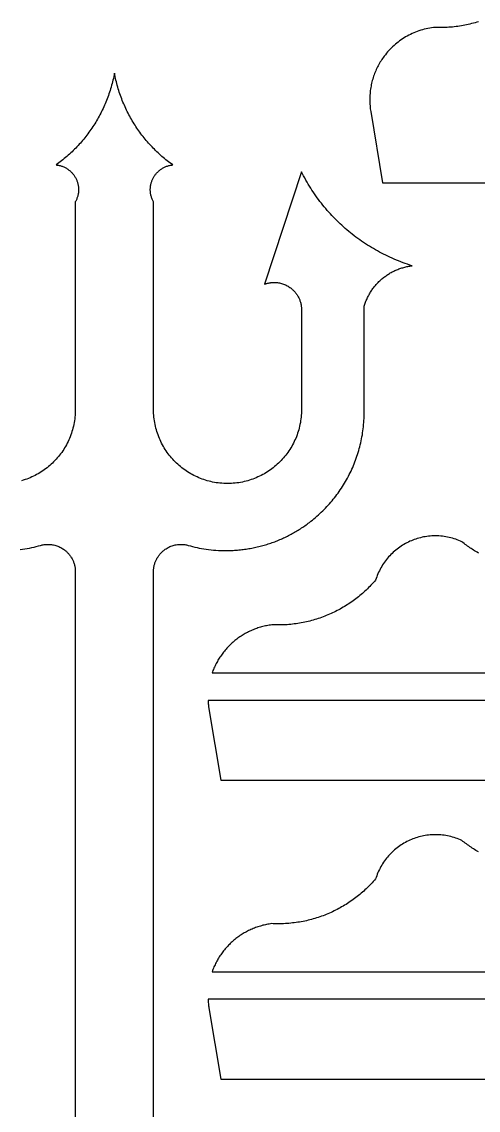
# Model space of a CAD drawing. Extents: x 296 to 476, y 465 to 753.
# Drawn here: x 393 to 418.6, y 535.5 to 596.5 of the extents above; entities that cross this region are included whole.
import ezdxf

# ---------------------------------------------------------------- set-up
doc = ezdxf.new("R2010")
doc.units = 0
doc.layers.add('Default_Layer', color=1, linetype='CONTINUOUS')

msp = doc.modelspace()

# ---------------------------------------------------------------- linework, layer by layer
at = {"layer": 'Default_Layer'}
for points in [[(418.578, 596.484), (418.485, 596.455), (418.392, 596.428), (418.298, 596.402), (418.204, 596.378), (418.109, 596.354), (418.013, 596.332), (417.918, 596.311), (417.821, 596.291), (417.725, 596.273), (417.627, 596.256), (417.53, 596.24), (417.432, 596.226), (417.333, 596.213), (417.234, 596.201), (417.135, 596.191), (417.035, 596.182), (416.935, 596.174), (416.835, 596.168), (416.734, 596.163), (416.633, 596.159), (416.531, 596.157), (416.429, 596.157), (416.335, 596.157), (416.243, 596.159), (416.155, 596.162), (416.071, 596.165), (415.965, 596.151), (415.86, 596.133), (415.756, 596.113), (415.653, 596.09), (415.552, 596.065), (415.451, 596.038), (415.351, 596.008), (415.253, 595.976), (415.155, 595.941), (415.059, 595.904), (414.964, 595.864), (414.871, 595.823), (414.778, 595.779), (414.687, 595.733), (414.598, 595.684), (414.509, 595.634), (414.423, 595.581), (414.337, 595.527), (414.253, 595.47), (414.171, 595.411), (414.09, 595.351), (414.011, 595.288), (413.933, 595.223), (413.857, 595.157), (413.782, 595.089), (413.71, 595.018), (413.638, 594.947), (413.569, 594.873), (413.502, 594.797), (413.436, 594.72), (413.372, 594.642), (413.31, 594.561), (413.263, 594.498), (413.217, 594.433), (413.173, 594.368), (413.13, 594.301), (413.088, 594.234), (413.047, 594.166), (413.008, 594.096), (412.97, 594.026), (412.933, 593.955), (412.898, 593.883), (412.864, 593.811), (412.831, 593.737), (412.8, 593.663), (412.77, 593.588), (412.742, 593.512), (412.715, 593.435), (412.69, 593.358), (412.666, 593.28), (412.643, 593.201), (412.623, 593.121), (412.603, 593.041), (412.586, 592.961), (412.57, 592.879), (412.555, 592.797), (412.542, 592.715), (412.531, 592.632), (412.522, 592.548), (412.514, 592.464), (412.508, 592.38), (412.503, 592.295), (412.501, 592.209), (412.5, 592.123), (412.501, 592.035), (412.503, 591.948), (412.508, 591.862), (412.514, 591.778), (412.522, 591.694), (412.531, 591.613), (412.542, 591.534), (412.554, 591.458), (413.215, 587.468), (451.444, 587.468)], [(400.397, 480.515), (400.397, 565.698), (400.398, 565.745), (400.4, 565.791), (400.403, 565.836), (400.408, 565.882), (400.414, 565.926), (400.421, 565.971), (400.43, 566.015), (400.44, 566.059), (400.451, 566.102), (400.463, 566.144), (400.477, 566.186), (400.491, 566.228), (400.507, 566.269), (400.524, 566.309), (400.542, 566.349), (400.562, 566.388), (400.582, 566.427), (400.603, 566.465), (400.626, 566.502), (400.649, 566.539), (400.673, 566.575), (400.699, 566.61), (400.725, 566.644), (400.753, 566.678), (400.781, 566.711), (400.81, 566.743), (400.84, 566.774), (400.871, 566.805), (400.903, 566.834), (400.936, 566.863), (400.969, 566.891), (401.003, 566.918), (401.052, 566.953), (401.102, 566.987), (401.153, 567.019), (401.206, 567.048), (401.26, 567.076), (401.315, 567.101), (401.372, 567.125), (401.43, 567.146), (401.489, 567.165), (401.549, 567.181), (401.609, 567.195), (401.671, 567.207), (401.734, 567.216), (401.798, 567.223), (401.862, 567.227), (401.927, 567.228), (401.982, 567.227), (402.037, 567.225), (402.09, 567.22), (402.143, 567.213), (402.195, 567.205), (402.245, 567.195), (402.294, 567.184), (402.342, 567.171), (402.461, 567.138), (402.582, 567.106), (402.705, 567.076), (402.83, 567.048), (402.956, 567.023), (403.085, 566.999), (403.215, 566.977), (403.346, 566.958), (403.479, 566.94), (403.613, 566.925), (403.749, 566.912), (403.885, 566.901), (404.023, 566.893), (404.161, 566.887), (404.3, 566.883), (404.44, 566.882), (404.522, 566.882), (404.605, 566.883), (404.687, 566.886), (404.769, 566.889), (404.851, 566.892), (404.933, 566.897), (405.014, 566.903), (405.095, 566.909), (405.176, 566.916), (405.257, 566.924), (405.337, 566.933), (405.417, 566.943), (405.497, 566.953), (405.577, 566.964), (405.656, 566.976), (405.735, 566.989), (405.814, 567.003), (405.892, 567.017), (405.971, 567.033), (406.049, 567.049), (406.126, 567.065), (406.204, 567.083), (406.281, 567.101), (406.357, 567.12), (406.434, 567.14), (406.51, 567.161), (406.586, 567.182), (406.661, 567.204), (406.736, 567.227), (406.811, 567.251), (406.885, 567.275), (406.96, 567.3), (407.033, 567.325), (407.107, 567.352), (407.18, 567.379), (407.252, 567.407), (407.325, 567.435), (407.396, 567.465), (407.468, 567.495), (407.539, 567.525), (407.61, 567.556), (407.68, 567.588), (407.75, 567.621), (407.82, 567.654), (407.889, 567.688), (407.957, 567.723), (408.026, 567.758), (408.094, 567.794), (408.161, 567.831), (408.228, 567.868), (408.295, 567.906), (408.361, 567.944), (408.426, 567.983), (408.492, 568.023), (408.556, 568.063), (408.621, 568.104), (408.685, 568.146), (408.748, 568.188), (408.811, 568.231), (408.873, 568.274), (408.935, 568.318), (408.997, 568.363), (409.058, 568.408), (409.118, 568.454), (409.205, 568.521), (409.292, 568.59), (409.377, 568.66), (409.461, 568.731), (409.545, 568.803), (409.627, 568.876), (409.708, 568.951), (409.788, 569.026), (409.867, 569.103), (409.945, 569.181), (410.021, 569.259), (410.097, 569.339), (410.171, 569.42), (410.245, 569.502), (410.317, 569.584), (410.388, 569.668), (410.458, 569.753), (410.526, 569.839), (410.594, 569.926), (410.66, 570.013), (410.725, 570.102), (410.789, 570.191), (410.851, 570.282), (410.913, 570.373), (410.972, 570.466), (411.031, 570.559), (411.089, 570.653), (411.145, 570.748), (411.199, 570.843), (411.253, 570.94), (411.305, 571.037), (411.355, 571.135), (411.405, 571.234), (411.453, 571.334), (411.499, 571.434), (411.544, 571.536), (411.588, 571.638), (411.63, 571.74), (411.671, 571.844), (411.71, 571.948), (411.748, 572.053), (411.785, 572.159), (411.82, 572.265), (411.853, 572.372), (411.885, 572.479), (411.915, 572.587), (411.944, 572.696), (411.972, 572.806), (411.997, 572.916), (412.021, 573.026), (412.044, 573.137), (412.065, 573.249), (412.084, 573.361), (412.102, 573.474), (412.118, 573.588), (412.133, 573.701), (412.145, 573.816), (412.157, 573.931), (412.166, 574.046), (412.174, 574.162), (412.18, 574.278), (412.184, 574.395), (412.187, 574.512), (412.188, 574.63), (412.188, 580.555), (412.205, 580.612), (412.223, 580.668), (412.243, 580.724), (412.263, 580.779), (412.284, 580.834), (412.306, 580.889), (412.329, 580.942), (412.353, 580.996), (412.378, 581.049), (412.404, 581.101), (412.431, 581.152), (412.459, 581.204), (412.487, 581.254), (412.517, 581.304), (412.547, 581.353), (412.578, 581.402), (412.61, 581.45), (412.643, 581.498), (412.676, 581.544), (412.71, 581.591), (412.746, 581.636), (412.782, 581.681), (412.818, 581.725), (412.856, 581.768), (412.894, 581.811), (412.933, 581.853), (412.973, 581.895), (413.013, 581.935), (413.055, 581.975), (413.097, 582.014), (413.139, 582.052), (413.182, 582.09), (413.226, 582.127), (413.271, 582.163), (413.316, 582.198), (413.362, 582.232), (413.409, 582.266), (413.456, 582.299), (413.504, 582.33), (413.552, 582.361), (413.601, 582.392), (413.651, 582.421), (413.701, 582.449), (413.752, 582.477), (413.803, 582.504), (413.855, 582.529), (413.908, 582.554), (413.96, 582.578), (414.014, 582.601), (414.068, 582.623), (414.122, 582.644), (414.177, 582.664), (414.233, 582.683), (414.289, 582.701), (414.345, 582.718), (414.402, 582.734), (414.459, 582.749), (414.517, 582.763), (414.575, 582.776), (414.633, 582.788), (414.692, 582.799), (414.752, 582.809), (414.811, 582.818), (414.871, 582.825), (414.743, 582.866), (414.616, 582.908), (414.49, 582.952), (414.365, 582.997), (414.24, 583.044), (414.116, 583.092), (413.993, 583.142), (413.871, 583.193), (413.75, 583.246), (413.63, 583.3), (413.51, 583.355), (413.392, 583.412), (413.274, 583.471), (413.157, 583.53), (413.042, 583.591), (412.927, 583.654), (412.813, 583.718), (412.7, 583.783), (412.588, 583.849), (412.476, 583.917), (412.366, 583.986), (412.257, 584.057), (412.149, 584.129), (412.042, 584.202), (411.936, 584.276), (411.831, 584.352), (411.726, 584.429), (411.623, 584.508), (411.521, 584.587), (411.42, 584.668), (411.32, 584.75), (411.222, 584.833), (411.124, 584.918), (411.027, 585.003), (410.932, 585.09), (410.837, 585.178), (410.744, 585.268), (410.652, 585.358), (410.561, 585.45), (410.471, 585.542), (410.382, 585.636), (410.294, 585.731), (410.208, 585.827), (410.122, 585.925), (410.038, 586.023), (409.955, 586.122), (409.874, 586.223), (409.793, 586.325), (409.714, 586.427), (409.636, 586.531), (409.559, 586.636), (409.484, 586.742), (409.409, 586.849), (409.337, 586.956), (409.265, 587.065), (409.194, 587.175), (409.125, 587.286), (409.057, 587.398), (408.991, 587.511), (408.926, 587.625), (408.862, 587.739), (408.799, 587.855), (408.738, 587.972), (408.678, 588.089), (406.614, 581.793), (406.644, 581.804), (406.675, 581.815), (406.706, 581.825), (406.738, 581.834), (406.77, 581.843), (406.802, 581.851), (406.835, 581.858), (406.869, 581.864), (406.903, 581.87), (406.937, 581.875), (406.971, 581.879), (407.006, 581.883), (407.041, 581.886), (407.077, 581.888), (407.113, 581.889), (407.148, 581.89), (407.209, 581.888), (407.27, 581.885), (407.329, 581.879), (407.388, 581.871), (407.447, 581.861), (407.504, 581.848), (407.56, 581.834), (407.616, 581.817), (407.671, 581.798), (407.724, 581.778), (407.777, 581.755), (407.828, 581.731), (407.878, 581.705), (407.927, 581.677), (407.975, 581.647), (408.021, 581.616), (408.058, 581.589), (408.094, 581.562), (408.13, 581.533), (408.164, 581.503), (408.198, 581.472), (408.23, 581.441), (408.262, 581.408), (408.292, 581.375), (408.322, 581.34), (408.351, 581.305), (408.378, 581.269), (408.405, 581.232), (408.43, 581.195), (408.454, 581.156), (408.478, 581.117), (408.5, 581.077), (408.52, 581.037), (408.54, 580.995), (408.559, 580.954), (408.576, 580.911), (408.592, 580.868), (408.606, 580.824), (408.62, 580.78), (408.632, 580.735), (408.643, 580.69), (408.652, 580.644), (408.66, 580.598), (408.667, 580.551), (408.672, 580.504), (408.675, 580.456), (408.678, 580.408), (408.678, 580.359), (408.678, 574.775), (408.677, 574.668), (408.673, 574.562), (408.666, 574.456), (408.657, 574.351), (408.645, 574.247), (408.631, 574.144), (408.614, 574.042), (408.594, 573.94), (408.572, 573.84), (408.548, 573.74), (408.521, 573.641), (408.492, 573.543), (408.461, 573.447), (408.427, 573.351), (408.391, 573.256), (408.353, 573.163), (408.313, 573.071), (408.27, 572.98), (408.225, 572.89), (408.179, 572.801), (408.13, 572.714), (408.079, 572.628), (408.026, 572.543), (407.971, 572.46), (407.915, 572.378), (407.856, 572.297), (407.795, 572.218), (407.733, 572.141), (407.669, 572.065), (407.603, 571.991), (407.535, 571.918), (407.466, 571.847), (407.395, 571.777), (407.322, 571.71), (407.248, 571.644), (407.172, 571.58), (407.094, 571.517), (407.015, 571.457), (406.935, 571.398), (406.853, 571.341), (406.77, 571.286), (406.685, 571.234), (406.599, 571.183), (406.512, 571.134), (406.423, 571.087), (406.333, 571.042), (406.242, 571), (406.15, 570.96), (406.056, 570.921), (405.962, 570.885), (405.866, 570.852), (405.769, 570.82), (405.671, 570.791), (405.573, 570.764), (405.473, 570.74), (405.372, 570.718), (405.271, 570.699), (405.168, 570.682), (405.065, 570.667), (404.961, 570.655), (404.856, 570.646), (404.751, 570.639), (404.645, 570.635), (404.538, 570.634), (404.431, 570.635), (404.325, 570.639), (404.219, 570.646), (404.114, 570.655), (404.01, 570.667), (403.907, 570.682), (403.805, 570.699), (403.703, 570.718), (403.603, 570.74), (403.503, 570.764), (403.404, 570.791), (403.307, 570.82), (403.21, 570.852), (403.114, 570.885), (403.02, 570.921), (402.926, 570.96), (402.834, 571), (402.743, 571.042), (402.653, 571.087), (402.564, 571.134), (402.477, 571.183), (402.391, 571.234), (402.306, 571.286), (402.223, 571.341), (402.141, 571.398), (402.06, 571.457), (401.981, 571.517), (401.904, 571.58), (401.828, 571.644), (401.754, 571.71), (401.681, 571.777), (401.61, 571.847), (401.541, 571.918), (401.473, 571.991), (401.407, 572.065), (401.343, 572.141), (401.28, 572.218), (401.22, 572.297), (401.161, 572.378), (401.104, 572.46), (401.049, 572.543), (400.997, 572.628), (400.946, 572.714), (400.897, 572.801), (400.85, 572.89), (400.805, 572.98), (400.763, 573.071), (400.723, 573.163), (400.684, 573.256), (400.648, 573.351), (400.615, 573.447), (400.583, 573.543), (400.554, 573.641), (400.527, 573.74), (400.503, 573.84), (400.481, 573.94), (400.462, 574.042), (400.445, 574.144), (400.43, 574.247), (400.419, 574.351), (400.409, 574.456), (400.403, 574.562), (400.398, 574.668), (400.397, 574.775), (400.397, 586.405), (400.376, 586.442), (400.356, 586.48), (400.338, 586.52), (400.32, 586.56), (400.304, 586.6), (400.289, 586.642), (400.275, 586.684), (400.263, 586.727), (400.252, 586.771), (400.242, 586.815), (400.234, 586.859), (400.227, 586.905), (400.222, 586.951), (400.218, 586.997), (400.216, 587.044), (400.215, 587.091), (400.216, 587.134), (400.218, 587.178), (400.221, 587.221), (400.226, 587.263), (400.231, 587.305), (400.238, 587.347), (400.247, 587.388), (400.256, 587.428), (400.267, 587.468), (400.279, 587.508), (400.292, 587.547), (400.306, 587.585), (400.321, 587.622), (400.337, 587.659), (400.354, 587.695), (400.372, 587.73), (400.393, 587.768), (400.415, 587.805), (400.438, 587.842), (400.462, 587.877), (400.487, 587.912), (400.513, 587.946), (400.54, 587.979), (400.568, 588.012), (400.597, 588.043), (400.627, 588.073), (400.657, 588.103), (400.689, 588.131), (400.721, 588.159), (400.755, 588.185), (400.789, 588.211), (400.824, 588.235), (400.859, 588.259), (400.896, 588.281), (400.933, 588.302), (400.971, 588.322), (401.01, 588.341), (401.049, 588.359), (401.089, 588.376), (401.129, 588.391), (401.17, 588.405), (401.212, 588.418), (401.254, 588.429), (401.297, 588.44), (401.34, 588.449), (401.384, 588.456), (401.429, 588.462), (401.473, 588.467), (401.395, 588.524), (401.317, 588.582), (401.24, 588.641), (401.164, 588.701), (401.089, 588.762), (401.014, 588.823), (400.94, 588.885), (400.867, 588.948), (400.794, 589.012), (400.723, 589.077), (400.652, 589.142), (400.582, 589.209), (400.513, 589.276), (400.444, 589.344), (400.377, 589.412), (400.31, 589.482), (400.244, 589.552), (400.179, 589.623), (400.115, 589.695), (400.051, 589.767), (399.989, 589.84), (399.927, 589.914), (399.866, 589.989), (399.806, 590.065), (399.747, 590.141), (399.689, 590.218), (399.632, 590.295), (399.575, 590.374), (399.52, 590.453), (399.466, 590.533), (399.412, 590.613), (399.359, 590.694), (399.308, 590.776), (399.257, 590.858), (399.207, 590.941), (399.158, 591.025), (399.11, 591.11), (399.063, 591.195), (399.017, 591.28), (398.972, 591.367), (398.928, 591.454), (398.885, 591.541), (398.843, 591.63), (398.802, 591.718), (398.763, 591.808), (398.724, 591.898), (398.686, 591.989), (398.649, 592.08), (398.613, 592.172), (398.578, 592.264), (398.545, 592.357), (398.512, 592.45), (398.481, 592.545), (398.45, 592.639), (398.421, 592.734), (398.393, 592.83), (398.366, 592.926), (398.34, 593.023), (398.315, 593.12), (398.291, 593.218), (398.268, 593.316), (398.247, 593.415), (398.226, 593.515), (398.207, 593.614), (398.188, 593.515), (398.167, 593.415), (398.146, 593.316), (398.123, 593.218), (398.099, 593.12), (398.074, 593.023), (398.048, 592.926), (398.021, 592.83), (397.993, 592.734), (397.964, 592.639), (397.933, 592.545), (397.902, 592.45), (397.869, 592.357), (397.836, 592.264), (397.801, 592.172), (397.765, 592.08), (397.728, 591.989), (397.69, 591.898), (397.651, 591.808), (397.612, 591.718), (397.571, 591.63), (397.529, 591.541), (397.486, 591.454), (397.442, 591.367), (397.397, 591.28), (397.351, 591.195), (397.304, 591.11), (397.256, 591.025), (397.207, 590.941), (397.157, 590.858), (397.106, 590.776), (397.055, 590.694), (397.002, 590.613), (396.948, 590.533), (396.894, 590.453), (396.839, 590.374), (396.782, 590.295), (396.725, 590.218), (396.667, 590.141), (396.608, 590.065), (396.548, 589.989), (396.487, 589.914), (396.425, 589.84), (396.363, 589.767), (396.299, 589.695), (396.235, 589.623), (396.17, 589.552), (396.104, 589.482), (396.037, 589.412), (395.97, 589.344), (395.901, 589.276), (395.832, 589.209), (395.762, 589.142), (395.691, 589.077), (395.62, 589.012), (395.547, 588.948), (395.474, 588.885), (395.4, 588.823), (395.325, 588.762), (395.25, 588.701), (395.174, 588.641), (395.097, 588.582), (395.019, 588.524), (394.941, 588.467), (394.985, 588.462), (395.03, 588.456), (395.074, 588.449), (395.117, 588.44), (395.16, 588.429), (395.202, 588.418), (395.244, 588.405), (395.285, 588.391), (395.325, 588.376), (395.365, 588.359), (395.404, 588.341), (395.443, 588.322), (395.481, 588.302), (395.518, 588.281), (395.555, 588.259), (395.59, 588.235), (395.625, 588.211), (395.659, 588.185), (395.693, 588.159), (395.725, 588.131), (395.757, 588.103), (395.787, 588.073), (395.817, 588.043), (395.846, 588.012), (395.874, 587.979), (395.901, 587.946), (395.927, 587.912), (395.952, 587.877), (395.976, 587.842), (395.999, 587.805), (396.021, 587.768), (396.042, 587.73), (396.06, 587.695), (396.077, 587.659), (396.093, 587.622), (396.108, 587.585), (396.122, 587.547), (396.135, 587.508), (396.147, 587.468), (396.158, 587.428), (396.167, 587.388), (396.176, 587.347), (396.183, 587.305), (396.188, 587.263), (396.193, 587.221), (396.196, 587.178), (396.198, 587.134), (396.199, 587.091), (396.198, 587.044), (396.196, 586.997), (396.192, 586.951), (396.187, 586.905), (396.18, 586.859), (396.172, 586.815), (396.162, 586.771), (396.151, 586.727), (396.139, 586.684), (396.125, 586.642), (396.11, 586.6), (396.094, 586.56), (396.076, 586.52), (396.058, 586.48), (396.038, 586.442), (396.017, 586.405), (396.017, 574.775), (396.016, 574.668), (396.011, 574.562), (396.005, 574.456), (395.995, 574.351), (395.984, 574.247), (395.969, 574.144), (395.952, 574.042), (395.933, 573.94), (395.911, 573.84), (395.887, 573.74), (395.86, 573.641), (395.831, 573.543), (395.799, 573.447), (395.766, 573.351), (395.73, 573.256), (395.691, 573.163), (395.651, 573.071), (395.609, 572.98), (395.564, 572.89), (395.517, 572.801), (395.468, 572.714), (395.417, 572.628), (395.365, 572.543), (395.31, 572.46), (395.253, 572.378), (395.194, 572.297), (395.134, 572.218), (395.071, 572.141), (395.007, 572.065), (394.941, 571.991), (394.873, 571.918), (394.804, 571.847), (394.733, 571.777), (394.66, 571.71), (394.586, 571.644), (394.51, 571.58), (394.433, 571.517), (394.354, 571.457), (394.273, 571.398), (394.191, 571.341), (394.108, 571.286), (394.023, 571.234), (393.937, 571.183), (393.85, 571.134), (393.761, 571.087), (393.671, 571.042), (393.58, 571), (393.488, 570.96), (393.394, 570.921), (393.3, 570.885), (393.204, 570.852), (393.107, 570.82), (393.01, 570.791)], [(418.578, 566.742), (418.509, 566.784), (418.44, 566.825), (418.372, 566.868), (418.304, 566.911), (418.236, 566.954), (418.169, 566.999), (418.103, 567.043), (418.037, 567.089), (417.972, 567.135), (417.907, 567.182), (417.843, 567.229), (417.779, 567.277), (417.716, 567.326), (417.653, 567.375), (417.571, 567.413), (417.487, 567.449), (417.401, 567.482), (417.314, 567.514), (417.226, 567.543), (417.136, 567.57), (417.045, 567.594), (416.952, 567.616), (416.859, 567.636), (416.764, 567.653), (416.668, 567.668), (416.571, 567.68), (416.473, 567.69), (416.374, 567.697), (416.275, 567.701), (416.174, 567.703), (416.078, 567.701), (415.982, 567.697), (415.887, 567.691), (415.793, 567.682), (415.699, 567.671), (415.607, 567.657), (415.515, 567.641), (415.425, 567.623), (415.336, 567.602), (415.248, 567.579), (415.161, 567.554), (415.076, 567.527), (414.991, 567.498), (414.909, 567.467), (414.828, 567.434), (414.748, 567.399), (414.663, 567.359), (414.578, 567.317), (414.495, 567.272), (414.414, 567.226), (414.333, 567.177), (414.255, 567.127), (414.178, 567.075), (414.102, 567.02), (414.028, 566.964), (413.955, 566.906), (413.884, 566.847), (413.815, 566.785), (413.748, 566.722), (413.682, 566.657), (413.618, 566.59), (413.555, 566.522), (413.495, 566.451), (413.436, 566.38), (413.38, 566.306), (413.325, 566.232), (413.272, 566.155), (413.221, 566.077), (413.172, 565.998), (413.125, 565.917), (413.08, 565.835), (413.037, 565.752), (412.996, 565.667), (412.957, 565.581), (412.921, 565.493), (412.887, 565.404), (412.855, 565.314), (412.825, 565.223), (412.762, 565.151), (412.699, 565.08), (412.635, 565.01), (412.569, 564.941), (412.503, 564.873), (412.436, 564.805), (412.368, 564.739), (412.3, 564.673), (412.23, 564.608), (412.16, 564.545), (412.088, 564.482), (412.016, 564.42), (411.944, 564.359), (411.87, 564.299), (411.795, 564.239), (411.72, 564.181), (411.644, 564.124), (411.568, 564.068), (411.49, 564.013), (411.412, 563.959), (411.333, 563.906), (411.253, 563.853), (411.173, 563.802), (411.092, 563.752), (411.01, 563.703), (410.927, 563.656), (410.844, 563.609), (410.76, 563.563), (410.676, 563.518), (410.591, 563.475), (410.505, 563.432), (410.418, 563.391), (410.331, 563.351), (410.244, 563.312), (410.155, 563.274), (410.066, 563.237), (409.977, 563.202), (409.887, 563.167), (409.796, 563.134), (409.705, 563.102), (409.613, 563.071), (409.521, 563.041), (409.428, 563.013), (409.335, 562.986), (409.241, 562.96), (409.147, 562.935), (409.052, 562.912), (408.957, 562.889), (408.861, 562.869), (408.764, 562.849), (408.668, 562.831), (408.571, 562.814), (408.473, 562.798), (408.375, 562.783), (408.276, 562.77), (408.177, 562.759), (408.078, 562.748), (407.978, 562.739), (407.878, 562.732), (407.778, 562.725), (407.677, 562.72), (407.576, 562.717), (407.474, 562.715), (407.372, 562.714), (407.278, 562.715), (407.186, 562.716), (407.098, 562.719), (407.015, 562.723), (406.942, 562.713), (406.87, 562.702), (406.798, 562.689), (406.726, 562.676), (406.655, 562.661), (406.585, 562.645), (406.515, 562.628), (406.445, 562.609), (406.376, 562.59), (406.308, 562.569), (406.24, 562.547), (406.173, 562.524), (406.106, 562.5), (406.039, 562.475), (405.974, 562.449), (405.909, 562.421), (405.844, 562.393), (405.78, 562.363), (405.717, 562.333), (405.654, 562.301), (405.592, 562.268), (405.531, 562.234), (405.47, 562.2), (405.41, 562.164), (405.35, 562.127), (405.292, 562.09), (405.234, 562.051), (405.176, 562.011), (405.12, 561.97), (405.064, 561.929), (405.008, 561.886), (404.954, 561.843), (404.9, 561.799), (404.848, 561.753), (404.795, 561.707), (404.744, 561.66), (404.694, 561.612), (404.644, 561.564), (404.595, 561.514), (404.547, 561.464), (404.5, 561.412), (404.454, 561.36), (404.408, 561.308), (404.364, 561.254), (404.32, 561.199), (404.277, 561.144), (404.235, 561.088), (404.194, 561.031), (404.154, 560.974), (404.115, 560.916), (404.077, 560.857), (404.04, 560.797), (404.004, 560.737), (403.969, 560.676), (403.934, 560.614), (403.901, 560.552), (403.869, 560.489), (403.838, 560.425), (403.808, 560.361), (403.779, 560.296), (403.75, 560.23), (403.724, 560.164), (403.698, 560.097), (403.673, 560.03), (421.432, 560.03)], [(392.935, 566.94), (393.068, 566.958), (393.199, 566.977), (393.329, 566.999), (393.458, 567.023), (393.584, 567.048), (393.709, 567.076), (393.832, 567.106), (393.953, 567.138), (394.072, 567.171), (394.12, 567.184), (394.169, 567.195), (394.219, 567.205), (394.271, 567.213), (394.324, 567.22), (394.377, 567.225), (394.432, 567.227), (394.487, 567.228), (394.552, 567.227), (394.616, 567.223), (394.68, 567.216), (394.743, 567.207), (394.805, 567.195), (394.865, 567.181), (394.925, 567.165), (394.984, 567.146), (395.042, 567.125), (395.099, 567.101), (395.154, 567.076), (395.208, 567.048), (395.261, 567.019), (395.312, 566.987), (395.362, 566.953), (395.411, 566.918), (395.445, 566.891), (395.478, 566.863), (395.511, 566.834), (395.543, 566.805), (395.574, 566.774), (395.604, 566.743), (395.633, 566.711), (395.661, 566.678), (395.689, 566.644), (395.715, 566.61), (395.741, 566.575), (395.765, 566.539), (395.788, 566.502), (395.811, 566.465), (395.832, 566.427), (395.852, 566.388), (395.872, 566.349), (395.89, 566.309), (395.907, 566.269), (395.923, 566.228), (395.937, 566.186), (395.951, 566.144), (395.963, 566.102), (395.974, 566.059), (395.984, 566.015), (395.993, 565.971), (396, 565.926), (396.006, 565.882), (396.011, 565.836), (396.014, 565.791), (396.016, 565.745), (396.017, 565.698), (396.017, 480.515)], [(421.432, 558.494), (403.447, 558.494), (403.451, 558.428), (403.455, 558.364), (403.46, 558.301), (403.466, 558.24), (403.473, 558.181), (403.481, 558.123), (403.489, 558.068), (403.498, 558.016), (404.158, 554.025), (442.387, 554.025)], [(418.578, 550.015), (418.509, 550.056), (418.44, 550.098), (418.372, 550.141), (418.304, 550.184), (418.236, 550.227), (418.169, 550.272), (418.103, 550.316), (418.037, 550.362), (417.972, 550.408), (417.907, 550.455), (417.843, 550.502), (417.779, 550.55), (417.716, 550.599), (417.653, 550.648), (417.571, 550.686), (417.487, 550.722), (417.401, 550.755), (417.314, 550.787), (417.226, 550.816), (417.136, 550.843), (417.045, 550.867), (416.952, 550.889), (416.859, 550.909), (416.764, 550.926), (416.668, 550.941), (416.571, 550.953), (416.473, 550.963), (416.374, 550.97), (416.275, 550.974), (416.174, 550.976), (416.078, 550.974), (415.982, 550.97), (415.887, 550.964), (415.793, 550.955), (415.699, 550.944), (415.607, 550.93), (415.515, 550.914), (415.425, 550.896), (415.336, 550.875), (415.248, 550.852), (415.161, 550.827), (415.076, 550.8), (414.991, 550.771), (414.909, 550.74), (414.828, 550.707), (414.748, 550.672), (414.663, 550.632), (414.578, 550.59), (414.495, 550.545), (414.414, 550.499), (414.333, 550.45), (414.255, 550.4), (414.178, 550.348), (414.102, 550.293), (414.028, 550.237), (413.955, 550.179), (413.884, 550.12), (413.815, 550.058), (413.748, 549.995), (413.682, 549.93), (413.618, 549.863), (413.555, 549.794), (413.495, 549.724), (413.436, 549.653), (413.38, 549.579), (413.325, 549.505), (413.272, 549.428), (413.221, 549.35), (413.172, 549.271), (413.125, 549.19), (413.08, 549.108), (413.037, 549.025), (412.996, 548.94), (412.957, 548.853), (412.921, 548.766), (412.887, 548.677), (412.855, 548.587), (412.825, 548.496), (412.762, 548.424), (412.699, 548.353), (412.635, 548.283), (412.569, 548.214), (412.503, 548.146), (412.436, 548.078), (412.368, 548.012), (412.3, 547.946), (412.23, 547.881), (412.16, 547.817), (412.088, 547.755), (412.016, 547.693), (411.944, 547.632), (411.87, 547.572), (411.795, 547.512), (411.72, 547.454), (411.644, 547.397), (411.568, 547.341), (411.49, 547.286), (411.412, 547.232), (411.333, 547.179), (411.253, 547.126), (411.173, 547.075), (411.092, 547.025), (411.01, 546.976), (410.927, 546.929), (410.844, 546.882), (410.76, 546.836), (410.676, 546.791), (410.591, 546.748), (410.505, 546.705), (410.418, 546.664), (410.331, 546.624), (410.244, 546.585), (410.155, 546.547), (410.066, 546.51), (409.977, 546.474), (409.887, 546.44), (409.796, 546.407), (409.705, 546.375), (409.613, 546.344), (409.521, 546.314), (409.428, 546.286), (409.335, 546.259), (409.241, 546.233), (409.147, 546.208), (409.052, 546.185), (408.957, 546.162), (408.861, 546.141), (408.764, 546.122), (408.668, 546.104), (408.571, 546.086), (408.473, 546.071), (408.375, 546.056), (408.276, 546.043), (408.177, 546.032), (408.078, 546.021), (407.978, 546.012), (407.878, 546.004), (407.778, 545.998), (407.677, 545.993), (407.576, 545.99), (407.474, 545.988), (407.372, 545.987), (407.278, 545.988), (407.186, 545.989), (407.098, 545.992), (407.015, 545.996), (406.942, 545.986), (406.87, 545.975), (406.798, 545.962), (406.726, 545.949), (406.655, 545.934), (406.585, 545.918), (406.515, 545.901), (406.445, 545.882), (406.376, 545.863), (406.308, 545.842), (406.24, 545.82), (406.173, 545.797), (406.106, 545.773), (406.039, 545.748), (405.974, 545.722), (405.909, 545.694), (405.844, 545.666), (405.78, 545.636), (405.717, 545.606), (405.654, 545.574), (405.592, 545.541), (405.531, 545.507), (405.47, 545.473), (405.41, 545.437), (405.35, 545.4), (405.292, 545.362), (405.234, 545.324), (405.176, 545.284), (405.12, 545.243), (405.064, 545.202), (405.008, 545.159), (404.954, 545.116), (404.9, 545.072), (404.848, 545.026), (404.795, 544.98), (404.744, 544.933), (404.694, 544.885), (404.644, 544.837), (404.595, 544.787), (404.547, 544.737), (404.5, 544.685), (404.454, 544.633), (404.408, 544.58), (404.364, 544.527), (404.32, 544.472), (404.277, 544.417), (404.235, 544.361), (404.194, 544.304), (404.154, 544.247), (404.115, 544.189), (404.077, 544.13), (404.04, 544.07), (404.004, 544.01), (403.969, 543.949), (403.934, 543.887), (403.901, 543.825), (403.869, 543.762), (403.838, 543.698), (403.808, 543.634), (403.779, 543.569), (403.75, 543.503), (403.724, 543.437), (403.698, 543.37), (403.673, 543.303), (421.432, 543.303)], [(421.432, 541.767), (403.447, 541.767), (403.451, 541.701), (403.455, 541.637), (403.46, 541.574), (403.466, 541.513), (403.473, 541.454), (403.481, 541.396), (403.489, 541.341), (403.498, 541.289), (404.158, 537.298), (442.387, 537.298)]]:
    msp.add_lwpolyline(points, dxfattribs=at)

doc.saveas('drawing.dxf')
